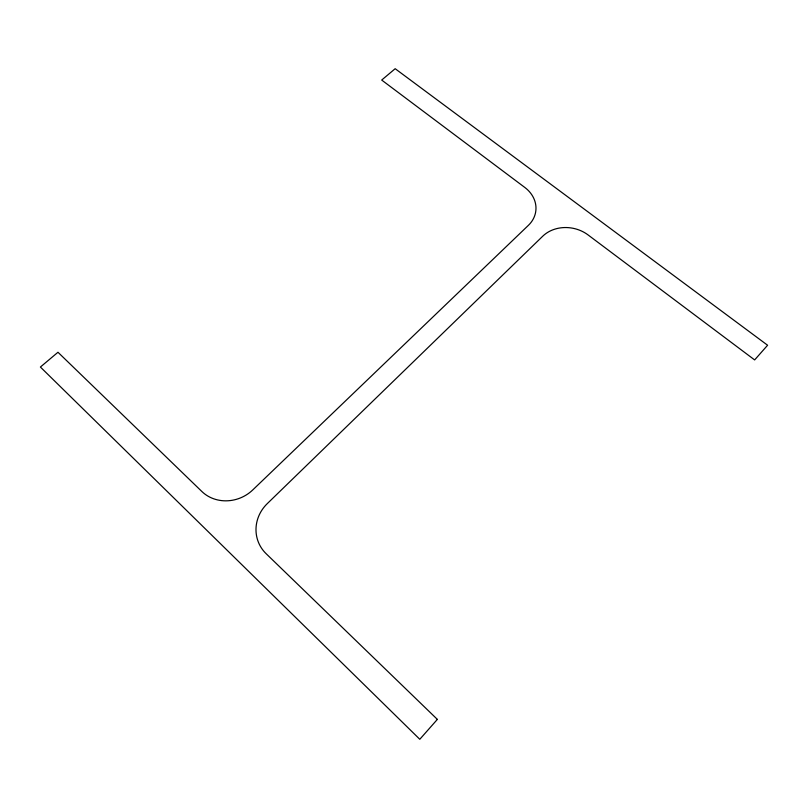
<?xml version="1.0" encoding="UTF-8"?>
<svg xmlns="http://www.w3.org/2000/svg" width="808" height="808" viewBox="0 0 808 808"><rect width="100%" height="100%" fill="white"/><g stroke="black" fill="none" stroke-linecap="round" stroke-linejoin="round"><path stroke-width="1.21" d="M437.36 719.393L419.796 739.29L40.4 367.034L57.974 352.258L201.889 491.527A36.198 33.078 -25.3 0 0 252.773 489.921L528.432 225.311A31.805 26.735 6.4 0 0 524.816 187.456L381.689 80.053L395.173 68.71L767.6 345.238L754.642 359.924L588.062 234.926A32.684 27.805 11.5 0 0 542.724 236.219L267.256 503.647A36.905 34.966 -27.7 0 0 266.145 553.712L437.36 719.393"/></g></svg>
